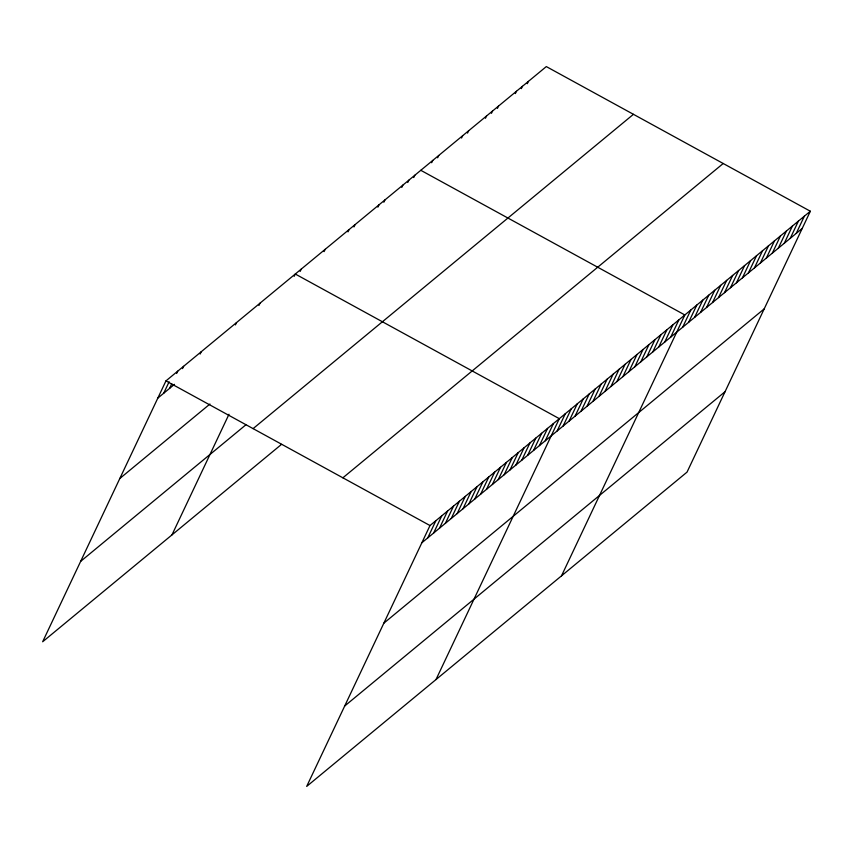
<?xml version="1.0" encoding="UTF-8"?>
<svg xmlns="http://www.w3.org/2000/svg" width="853" height="853" viewBox="0 0 853 853"><rect width="100%" height="100%" fill="white"/><g stroke="black" fill="none" stroke-linecap="round" stroke-linejoin="round"><path stroke-width="1.28" d="M810.35 211.235L429.997 525.544L306.685 786.413L687.038 472.114L810.35 211.235L546.315 66.587L165.962 380.886L42.65 641.765L281.543 444.349M163.701 393.254L169.129 381.771M169.576 388.392L171.752 383.807M176.635 373.465L177.723 371.172M182.51 368.613L183.598 366.321M200.146 354.038L201.233 351.745M235.417 324.897L236.505 322.594M258.928 305.47L260.016 303.167M171.965 534.895L228.999 414.259M294.2 276.319L295.287 274.026L559.323 418.674L436 679.553M300.171 271.382L301.258 269.09M324.087 251.624L325.164 249.332M347.992 231.867L349.08 229.574M353.963 226.93L355.051 224.638M377.879 207.172L378.956 204.88M383.85 202.236L384.938 199.933M401.784 187.415L402.872 185.122M407.755 182.478L408.843 180.186M413.737 177.541L414.825 175.238M431.671 162.72L432.748 160.428M437.642 157.784L438.73 155.481M461.548 138.026L462.635 135.734M467.529 133.089L468.617 130.786M485.464 118.268L486.541 115.976M491.435 113.332L492.522 111.029M497.416 108.395L498.493 106.092M515.34 93.574L516.428 91.282M521.322 88.637L522.409 86.334M527.293 83.701L528.38 81.398M427.737 537.902L435.883 520.682M433.623 533.05L441.758 515.83M439.498 528.188L447.633 510.968M445.373 523.337L453.519 506.117M451.248 518.475L459.394 501.255M457.133 513.623L465.269 496.393M463.008 508.761L471.144 491.541M468.883 503.899L477.03 486.679M474.769 499.048L482.905 481.828M480.644 494.186L488.78 476.966M486.519 489.334L494.665 472.114M492.394 484.472L500.54 467.252M498.28 479.621L506.415 462.39M504.155 474.758L512.29 457.539M510.03 469.907L518.176 452.676M515.916 465.045L524.051 447.825M521.791 460.183L529.926 442.963M527.666 455.331L535.812 438.111M533.541 450.469L541.687 433.249M539.427 445.618L547.562 428.398M545.302 440.756L553.437 423.536M557.158 430.957L565.294 413.737M563.129 426.02L571.275 408.8M569.111 421.083L577.246 403.864M575.082 416.147L583.228 398.927M581.064 411.199L589.21 393.979M587.045 406.263L595.181 389.043M593.016 401.326L601.162 384.106M598.998 396.389L607.133 379.169M604.969 391.452L613.115 374.222M610.951 386.505L619.086 369.285M616.922 381.568L625.068 364.348M622.903 376.631L631.039 359.412M628.874 371.695L637.02 354.475M634.856 366.747L643.002 349.527M640.838 361.811L648.973 344.591M646.809 356.874L654.955 339.654M652.79 351.937L660.926 334.717M658.761 347L666.907 329.77M664.743 342.053L672.878 324.833M670.714 337.116L678.86 319.896M561.519 575.828L684.831 314.96L420.796 170.301M682.667 327.243L690.813 310.023M688.648 322.295L696.784 305.075M694.63 317.359L702.765 300.139M700.601 312.422L708.747 295.202M706.583 307.485L714.718 290.265M712.554 302.548L720.7 285.318M718.535 297.601L726.671 280.381M724.506 292.664L732.652 275.444M730.488 287.728L738.623 270.508M736.459 282.791L744.605 265.571M742.441 277.843L750.576 260.623M748.422 272.907L756.558 255.687M754.393 267.97L762.539 250.75M760.375 263.033L768.51 245.813M766.346 258.096L774.492 240.866M772.328 253.149L780.463 235.929M778.299 248.212L786.445 230.992M784.28 243.276L792.416 226.056M790.251 238.339L798.397 221.119M796.233 233.391L804.368 216.172M157.826 398.106L174.481 384.351M119.815 478.512L209.945 404.034M80.662 561.359L245.835 424.858M253.096 428.622L633.448 114.313M342.874 477.808L723.216 163.499M421.862 542.764L802.215 228.455M383.85 623.17L764.203 308.861M344.697 706.007L725.039 391.708M165.962 380.886L429.997 525.544"/></g></svg>
